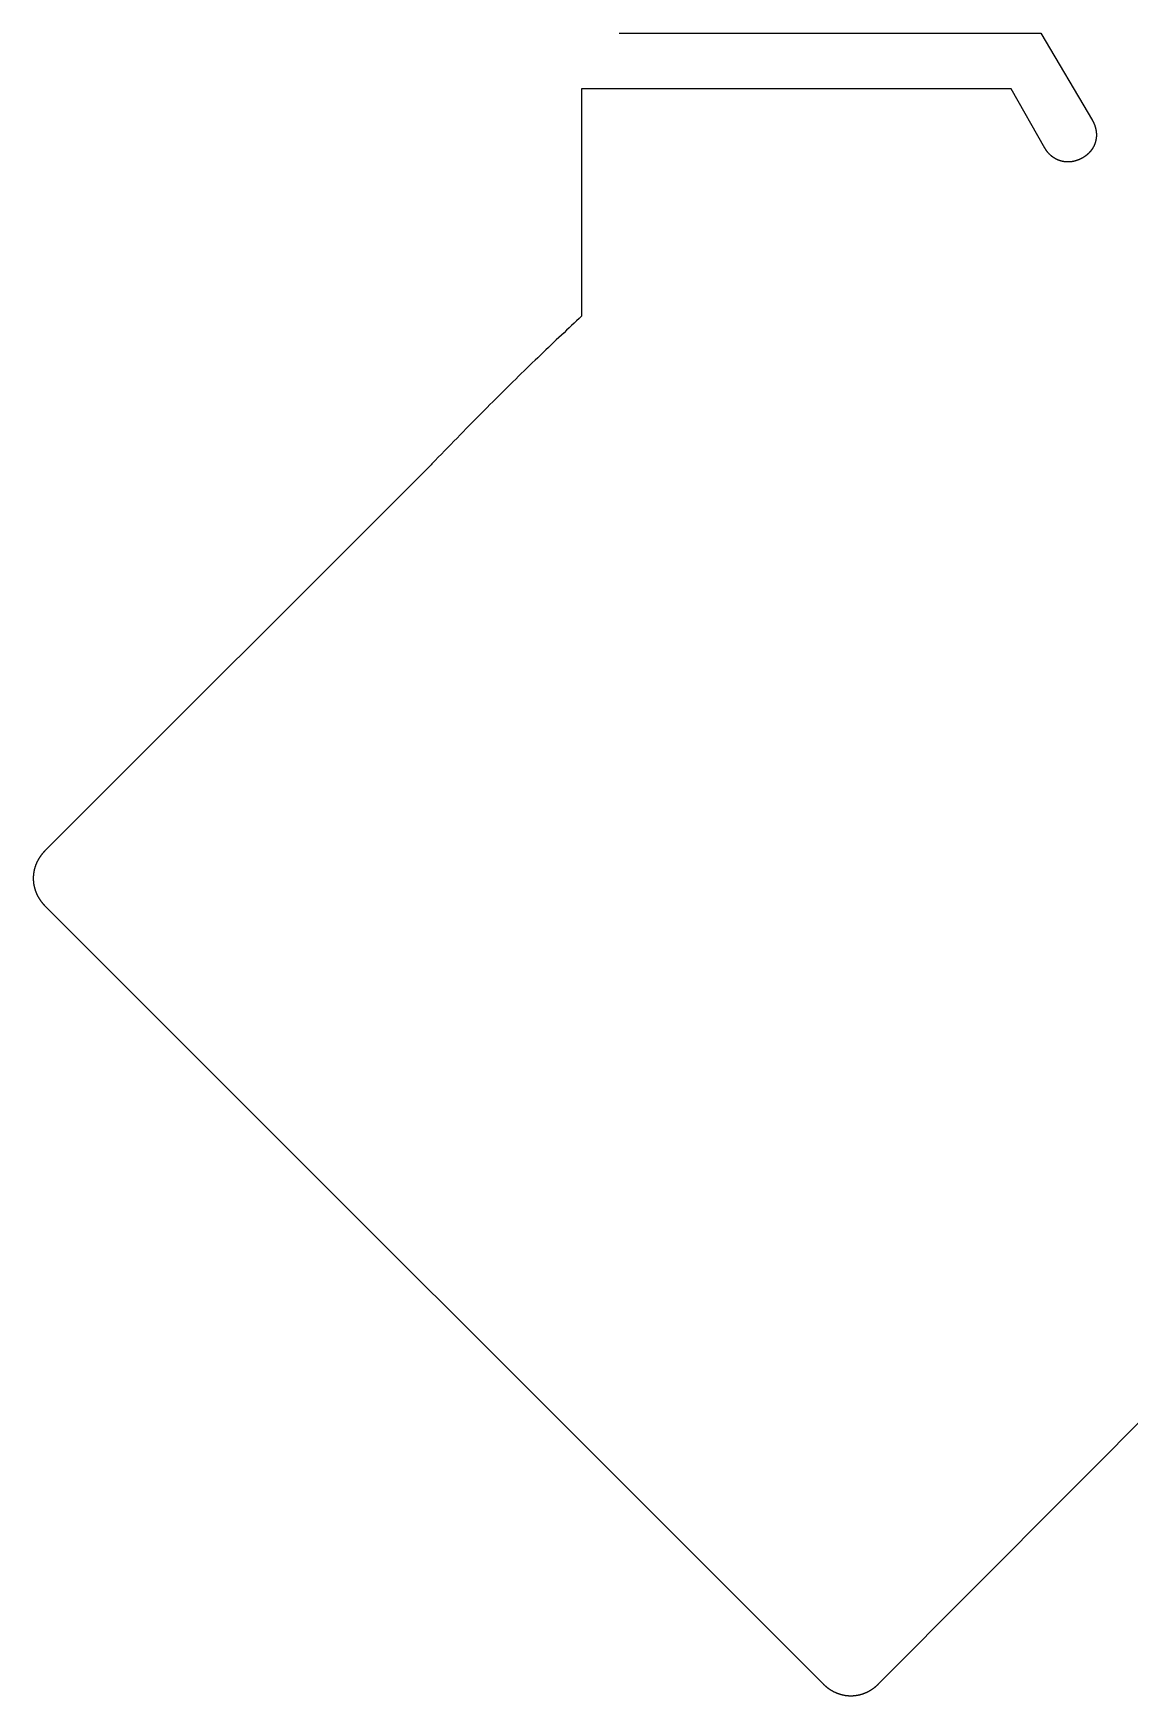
# Model space of a CAD drawing. Header units: millimetres. Extents: x 71 to 227, y -167 to -49.
# Drawn here: x 70.9 to 90.43, y -167.38 to -137.77 of the extents above; entities that cross this region are included whole.
import ezdxf

# ---------------------------------------------------------------- set-up
doc = ezdxf.new("R2010")
doc.units = ezdxf.units.MM
doc.layers.add('Edge.Cuts', color=254, linetype='CONTINUOUS', true_color=0xd0d2cd)

msp = doc.modelspace()

# ---------------------------------------------------------------- linework, layer by layer
at = {"layer": 'Edge.Cuts', "linetype": 'CONTINUOUS'}
for p, q in [((81.332393, -137.765537), (81.335706, -137.765545)), ((81.335706, -137.765545), (88.845809, -137.765545)), ((88.845809, -137.765545), (89.762535, -139.316927)), ((80.665792, -138.752788), (80.665792, -142.807538)), ((88.316928, -138.752788), (80.665792, -138.752788)), ((88.916326, -139.810549), (88.316928, -138.752788)), ((89.762535, -139.316927), (89.764247, -139.319943)), ((89.764247, -139.319943), (89.765938, -139.322962)), ((89.765938, -139.322962), (89.767608, -139.325985)), ((89.767608, -139.325985), (89.769257, -139.329012)), ((89.769257, -139.329012), (89.770885, -139.332042)), ((89.770885, -139.332042), (89.772493, -139.335076)), ((89.772493, -139.335076), (89.77408, -139.338114)), ((89.77408, -139.338114), (89.775646, -139.341154)), ((89.775646, -139.341154), (89.777192, -139.344198)), ((89.777192, -139.344198), (89.778716, -139.347245)), ((89.778716, -139.347245), (89.78022, -139.350296)), ((89.78022, -139.350296), (89.781703, -139.353349)), ((89.781703, -139.353349), (89.783166, -139.356406)), ((89.783166, -139.356406), (89.784607, -139.359465)), ((89.784607, -139.359465), (89.786028, -139.362528)), ((89.786028, -139.362528), (89.787428, -139.365593)), ((89.787428, -139.365593), (89.788808, -139.368661)), ((89.788808, -139.368661), (89.790167, -139.371731)), ((89.790167, -139.371731), (89.791505, -139.374804)), ((89.791505, -139.374804), (89.792822, -139.37788)), ((89.792822, -139.37788), (89.794119, -139.380958)), ((89.794119, -139.380958), (89.795394, -139.384038)), ((89.795394, -139.384038), (89.79665, -139.38712)), ((89.79665, -139.38712), (89.797884, -139.390205)), ((89.797884, -139.390205), (89.799098, -139.393292)), ((89.799098, -139.393292), (89.800291, -139.396381)), ((89.800291, -139.396381), (89.801464, -139.399471)), ((89.801464, -139.399471), (89.802616, -139.402564)), ((89.802616, -139.402564), (89.803747, -139.405658)), ((89.803747, -139.405658), (89.804857, -139.408754)), ((89.804857, -139.408754), (89.805947, -139.411852)), ((89.805947, -139.411852), (89.807016, -139.414951)), ((89.807016, -139.414951), (89.808065, -139.418052)), ((89.808065, -139.418052), (89.809093, -139.421154)), ((89.809093, -139.421154), (89.8101, -139.424258)), ((89.8101, -139.424258), (89.811087, -139.427362)), ((89.811087, -139.427362), (89.812053, -139.430468)), ((89.812053, -139.430468), (89.812999, -139.433575)), ((89.812999, -139.433575), (89.813924, -139.436683)), ((89.813924, -139.436683), (89.814829, -139.439792)), ((89.814829, -139.439792), (89.815712, -139.442902)), ((89.815712, -139.442902), (89.816576, -139.446012)), ((89.816576, -139.446012), (89.817419, -139.449123)), ((89.817419, -139.449123), (89.818241, -139.452235)), ((89.818241, -139.452235), (89.819043, -139.455348)), ((89.819043, -139.455348), (89.819824, -139.45846)), ((89.819824, -139.45846), (89.820585, -139.461573)), ((89.820585, -139.461573), (89.821325, -139.464687)), ((89.821325, -139.464687), (89.822044, -139.467801)), ((89.822044, -139.467801), (89.822744, -139.470914)), ((89.822744, -139.470914), (89.823422, -139.474028)), ((89.823422, -139.474028), (89.824081, -139.477142)), ((89.824081, -139.477142), (89.824719, -139.480256)), ((89.824719, -139.480256), (89.825336, -139.483369)), ((89.825336, -139.483369), (89.825933, -139.486483)), ((89.825933, -139.486483), (89.82651, -139.489596)), ((89.82651, -139.489596), (89.827066, -139.492708)), ((89.827066, -139.492708), (89.827601, -139.49582)), ((89.827601, -139.49582), (89.828117, -139.498932)), ((89.779643, -139.793475), (89.778195, -139.796123)), ((89.781072, -139.790819), (89.779643, -139.793475)), ((89.782484, -139.788155), (89.781072, -139.790819)), ((89.783877, -139.785483), (89.782484, -139.788155)), ((89.785252, -139.782802), (89.783877, -139.785483)), ((89.786609, -139.780113), (89.785252, -139.782802)), ((89.787947, -139.777417), (89.786609, -139.780113)), ((89.789266, -139.774713), (89.787947, -139.777417)), ((89.790568, -139.772), (89.789266, -139.774713)), ((89.79185, -139.76928), (89.790568, -139.772)), ((89.793115, -139.766552), (89.79185, -139.76928)), ((89.79436, -139.763818), (89.793115, -139.766552)), ((89.795587, -139.761075), (89.79436, -139.763818)), ((89.796796, -139.758325), (89.795587, -139.761075)), ((89.797986, -139.755567), (89.796796, -139.758325)), ((89.799157, -139.752802), (89.797986, -139.755567)), ((89.80031, -139.75003), (89.799157, -139.752802)), ((89.801444, -139.747251), (89.80031, -139.75003)), ((89.802559, -139.744464), (89.801444, -139.747251)), ((89.803656, -139.741671), (89.802559, -139.744464)), ((89.804734, -139.73887), (89.803656, -139.741671)), ((89.805792, -139.736063), (89.804734, -139.73887)), ((89.806833, -139.733248), (89.805792, -139.736063)), ((89.807854, -139.730428), (89.806833, -139.733248)), ((89.808857, -139.7276), (89.807854, -139.730428)), ((89.80984, -139.724766), (89.808857, -139.7276)), ((89.810805, -139.721925), (89.80984, -139.724766)), ((89.811751, -139.719078), (89.810805, -139.721925)), ((89.812678, -139.716224), (89.811751, -139.719078)), ((89.813585, -139.713365), (89.812678, -139.716224)), ((89.814474, -139.710498), (89.813585, -139.713365)), ((89.815344, -139.707626), (89.814474, -139.710498)), ((89.816195, -139.704747), (89.815344, -139.707626)), ((89.817026, -139.701863), (89.816195, -139.704747)), ((89.817839, -139.698973), (89.817026, -139.701863)), ((89.818632, -139.696077), (89.817839, -139.698973)), ((89.819407, -139.693174), (89.818632, -139.696077)), ((89.820162, -139.690267), (89.819407, -139.693174)), ((89.820898, -139.687353), (89.820162, -139.690267)), ((89.821614, -139.684435), (89.820898, -139.687353)), ((89.822312, -139.68151), (89.821614, -139.684435)), ((89.82299, -139.67858), (89.822312, -139.68151)), ((89.823649, -139.675645), (89.82299, -139.67858)), ((89.824288, -139.672705), (89.823649, -139.675645)), ((89.824908, -139.669759), (89.824288, -139.672705)), ((89.825509, -139.666808), (89.824908, -139.669759)), ((89.82609, -139.663852), (89.825509, -139.666808)), ((89.826652, -139.660892), (89.82609, -139.663852)), ((89.827195, -139.657926), (89.826652, -139.660892)), ((89.827718, -139.654955), (89.827195, -139.657926)), ((89.828221, -139.65198), (89.827718, -139.654955)), ((89.828117, -139.498932), (89.828612, -139.502042)), ((89.828705, -139.649), (89.828221, -139.65198)), ((89.828612, -139.502042), (89.829087, -139.505152)), ((89.82917, -139.646016), (89.828705, -139.649)), ((89.829087, -139.505152), (89.829541, -139.508261)), ((89.829615, -139.643027), (89.82917, -139.646016)), ((89.829541, -139.508261), (89.829975, -139.51137)), ((89.83004, -139.640033), (89.829615, -139.643027)), ((89.829975, -139.51137), (89.830389, -139.514477)), ((89.830446, -139.637036), (89.83004, -139.640033)), ((89.830389, -139.514477), (89.830782, -139.517583)), ((89.830832, -139.634034), (89.830446, -139.637036)), ((89.830782, -139.517583), (89.831155, -139.520688)), ((89.831199, -139.631028), (89.830832, -139.634034)), ((89.831155, -139.520688), (89.831508, -139.523792)), ((89.831546, -139.628017), (89.831199, -139.631028)), ((89.831508, -139.523792), (89.83184, -139.526895)), ((89.831873, -139.625003), (89.831546, -139.628017)), ((89.83184, -139.526895), (89.832153, -139.529996)), ((89.832181, -139.621985), (89.831873, -139.625003)), ((89.832153, -139.529996), (89.832445, -139.533096)), ((89.832468, -139.618963), (89.832181, -139.621985)), ((89.832445, -139.533096), (89.832716, -139.536194)), ((89.832737, -139.615937), (89.832468, -139.618963)), ((89.832716, -139.536194), (89.832968, -139.53929)), ((89.832985, -139.612908), (89.832737, -139.615937)), ((89.832968, -139.53929), (89.833199, -139.542385)), ((89.833213, -139.609874), (89.832985, -139.612908)), ((89.833199, -139.542385), (89.833411, -139.545478)), ((89.833422, -139.606838), (89.833213, -139.609874)), ((89.833411, -139.545478), (89.833602, -139.548569)), ((89.833611, -139.603797), (89.833422, -139.606838)), ((89.833602, -139.548569), (89.833773, -139.551658)), ((89.83378, -139.600754), (89.833611, -139.603797)), ((89.833773, -139.551658), (89.833923, -139.554745)), ((89.833929, -139.597707), (89.83378, -139.600754)), ((89.833923, -139.554745), (89.834054, -139.55783)), ((89.834059, -139.594656), (89.833929, -139.597707)), ((89.834054, -139.55783), (89.834165, -139.560913)), ((89.834168, -139.591603), (89.834059, -139.594656)), ((89.834165, -139.560913), (89.834255, -139.563994)), ((89.834258, -139.588547), (89.834168, -139.591603)), ((89.834255, -139.563994), (89.834325, -139.567072)), ((89.834327, -139.585487), (89.834258, -139.588547)), ((89.834325, -139.567072), (89.834376, -139.570148)), ((89.834377, -139.582425), (89.834327, -139.585487)), ((89.834376, -139.570148), (89.834406, -139.573221)), ((89.834407, -139.579359), (89.834377, -139.582425)), ((89.834406, -139.573221), (89.834416, -139.576292)), ((89.834416, -139.576292), (89.834407, -139.579359)), ((88.917297, -139.812242), (88.916326, -139.810549)), ((88.918998, -139.815175), (88.917297, -139.812242)), ((88.920712, -139.818092), (88.918998, -139.815175)), ((88.92244, -139.820992), (88.920712, -139.818092)), ((88.924182, -139.823876), (88.92244, -139.820992)), ((88.925936, -139.826743), (88.924182, -139.823876)), ((88.927704, -139.829594), (88.925936, -139.826743)), ((88.929486, -139.832428), (88.927704, -139.829594)), ((88.93128, -139.835246), (88.929486, -139.832428)), ((88.933088, -139.838047), (88.93128, -139.835246)), ((88.934909, -139.840831), (88.933088, -139.838047)), ((88.936743, -139.843599), (88.934909, -139.840831)), ((88.938589, -139.846351), (88.936743, -139.843599)), ((88.940449, -139.849085), (88.938589, -139.846351)), ((88.942321, -139.851803), (88.940449, -139.849085)), ((88.944207, -139.854505), (88.942321, -139.851803)), ((88.946105, -139.857189), (88.944207, -139.854505)), ((88.948016, -139.859858), (88.946105, -139.857189)), ((88.949939, -139.862509), (88.948016, -139.859858)), ((88.951875, -139.865143), (88.949939, -139.862509)), ((88.953823, -139.867761), (88.951875, -139.865143)), ((88.955784, -139.870362), (88.953823, -139.867761)), ((88.957757, -139.872946), (88.955784, -139.870362)), ((88.959743, -139.875514), (88.957757, -139.872946)), ((88.96174, -139.878065), (88.959743, -139.875514)), ((88.96375, -139.880599), (88.96174, -139.878065)), ((88.965772, -139.883115), (88.96375, -139.880599)), ((88.967807, -139.885616), (88.965772, -139.883115)), ((88.969853, -139.888099), (88.967807, -139.885616)), ((88.971911, -139.890565), (88.969853, -139.888099)), ((88.973981, -139.893014), (88.971911, -139.890565)), ((88.976063, -139.895447), (88.973981, -139.893014)), ((88.978157, -139.897862), (88.976063, -139.895447)), ((88.980263, -139.900261), (88.978157, -139.897862)), ((88.98238, -139.902642), (88.980263, -139.900261)), ((88.984508, -139.905007), (88.98238, -139.902642)), ((88.986649, -139.907354), (88.984508, -139.905007)), ((88.988801, -139.909684), (88.986649, -139.907354)), ((88.990964, -139.911997), (88.988801, -139.909684)), ((88.993138, -139.914294), (88.990964, -139.911997)), ((88.995324, -139.916572), (88.993138, -139.914294)), ((88.997521, -139.918834), (88.995324, -139.916572)), ((88.99973, -139.921079), (88.997521, -139.918834)), ((89.001949, -139.923307), (88.99973, -139.921079)), ((89.00418, -139.925517), (89.001949, -139.923307)), ((89.006421, -139.92771), (89.00418, -139.925517)), ((89.008674, -139.929885), (89.006421, -139.92771)), ((89.010937, -139.932044), (89.008674, -139.929885)), ((89.013211, -139.934185), (89.010937, -139.932044)), ((89.015497, -139.936309), (89.013211, -139.934185)), ((89.017792, -139.938415), (89.015497, -139.936309)), ((89.020099, -139.940505), (89.017792, -139.938415)), ((89.022416, -139.942576), (89.020099, -139.940505)), ((89.024743, -139.944631), (89.022416, -139.942576)), ((89.027081, -139.946667), (89.024743, -139.944631)), ((89.02943, -139.948687), (89.027081, -139.946667)), ((89.031788, -139.950689), (89.02943, -139.948687)), ((89.034157, -139.952673), (89.031788, -139.950689)), ((89.036536, -139.95464), (89.034157, -139.952673)), ((89.038926, -139.95659), (89.036536, -139.95464)), ((89.041325, -139.958521), (89.038926, -139.95659)), ((89.043735, -139.960436), (89.041325, -139.958521)), ((89.046154, -139.962332), (89.043735, -139.960436)), ((89.048583, -139.964211), (89.046154, -139.962332)), ((89.051022, -139.966072), (89.048583, -139.964211)), ((89.053472, -139.967916), (89.051022, -139.966072)), ((89.05593, -139.969742), (89.053472, -139.967916)), ((89.058399, -139.97155), (89.05593, -139.969742)), ((89.060876, -139.97334), (89.058399, -139.97155)), ((89.063364, -139.975113), (89.060876, -139.97334)), ((89.065861, -139.976868), (89.063364, -139.975113)), ((89.068367, -139.978605), (89.065861, -139.976868)), ((89.070883, -139.980324), (89.068367, -139.978605)), ((89.073408, -139.982025), (89.070883, -139.980324)), ((89.075942, -139.983708), (89.073408, -139.982025)), ((89.078485, -139.985373), (89.075942, -139.983708)), ((89.081037, -139.987021), (89.078485, -139.985373)), ((89.083599, -139.98865), (89.081037, -139.987021)), ((89.086169, -139.990261), (89.083599, -139.98865)), ((89.088748, -139.991855), (89.086169, -139.990261)), ((89.091336, -139.99343), (89.088748, -139.991855)), ((89.093933, -139.994987), (89.091336, -139.99343)), ((89.096538, -139.996526), (89.093933, -139.994987)), ((89.099153, -139.998047), (89.096538, -139.996526)), ((89.101775, -139.99955), (89.099153, -139.998047)), ((89.104406, -140.001034), (89.101775, -139.99955)), ((89.107046, -140.002501), (89.104406, -140.001034)), ((89.109694, -140.003949), (89.107046, -140.002501)), ((89.11235, -140.005378), (89.109694, -140.003949)), ((89.115014, -140.00679), (89.11235, -140.005378)), ((89.117687, -140.008183), (89.115014, -140.00679)), ((89.120367, -140.009558), (89.117687, -140.008183)), ((89.123056, -140.010914), (89.120367, -140.009558)), ((89.125753, -140.012253), (89.123056, -140.010914)), ((89.128457, -140.013572), (89.125753, -140.012253)), ((89.131169, -140.014874), (89.128457, -140.013572)), ((89.133889, -140.016156), (89.131169, -140.014874)), ((89.136617, -140.01742), (89.133889, -140.016156)), ((89.139352, -140.018666), (89.136617, -140.01742)), ((89.142095, -140.019893), (89.139352, -140.018666)), ((89.144845, -140.021102), (89.142095, -140.019893)), ((89.147603, -140.022292), (89.144845, -140.021102)), ((89.150367, -140.023463), (89.147603, -140.022292)), ((89.15314, -140.024616), (89.150367, -140.023463)), ((89.155919, -140.02575), (89.15314, -140.024616)), ((89.158706, -140.026865), (89.155919, -140.02575)), ((89.161499, -140.027962), (89.158706, -140.026865)), ((89.164299, -140.02904), (89.161499, -140.027962)), ((89.167107, -140.030098), (89.164299, -140.02904)), ((89.169921, -140.031139), (89.167107, -140.030098)), ((89.172742, -140.03216), (89.169921, -140.031139)), ((89.17557, -140.033163), (89.172742, -140.03216)), ((89.178404, -140.034146), (89.17557, -140.033163)), ((89.181245, -140.035111), (89.178404, -140.034146)), ((89.184092, -140.036057), (89.181245, -140.035111)), ((89.186945, -140.036984), (89.184092, -140.036057)), ((89.189805, -140.037891), (89.186945, -140.036984)), ((89.192671, -140.03878), (89.189805, -140.037891)), ((89.195543, -140.03965), (89.192671, -140.03878)), ((89.198422, -140.040501), (89.195543, -140.03965)), ((89.201306, -140.041332), (89.198422, -140.040501)), ((89.204197, -140.042145), (89.201306, -140.041332)), ((89.207093, -140.042938), (89.204197, -140.042145)), ((89.209995, -140.043713), (89.207093, -140.042938)), ((89.212903, -140.044468), (89.209995, -140.043713)), ((89.215816, -140.045204), (89.212903, -140.044468)), ((89.218735, -140.04592), (89.215816, -140.045204)), ((89.22166, -140.046618), (89.218735, -140.04592)), ((89.224589, -140.047296), (89.22166, -140.046618)), ((89.227525, -140.047955), (89.224589, -140.047296)), ((89.230465, -140.048594), (89.227525, -140.047955)), ((89.233411, -140.049214), (89.230465, -140.048594)), ((89.236362, -140.049815), (89.233411, -140.049214)), ((89.239318, -140.050396), (89.236362, -140.049815)), ((89.242278, -140.050958), (89.239318, -140.050396)), ((89.245244, -140.051501), (89.242278, -140.050958)), ((89.248214, -140.052024), (89.245244, -140.051501)), ((89.25119, -140.052527), (89.248214, -140.052024)), ((89.254169, -140.053011), (89.25119, -140.052527)), ((89.257154, -140.053476), (89.254169, -140.053011)), ((89.260143, -140.053921), (89.257154, -140.053476)), ((89.263136, -140.054346), (89.260143, -140.053921)), ((89.266134, -140.054752), (89.263136, -140.054346)), ((89.269136, -140.055138), (89.266134, -140.054752)), ((89.272142, -140.055505), (89.269136, -140.055138)), ((89.275152, -140.055852), (89.272142, -140.055505)), ((89.278167, -140.056179), (89.275152, -140.055852)), ((89.281185, -140.056487), (89.278167, -140.056179)), ((89.284207, -140.056774), (89.281185, -140.056487)), ((89.287233, -140.057043), (89.284207, -140.056774)), ((89.290262, -140.057291), (89.287233, -140.057043)), ((89.293296, -140.057519), (89.290262, -140.057291)), ((89.296332, -140.057728), (89.293296, -140.057519)), ((89.299373, -140.057917), (89.296332, -140.057728)), ((89.302416, -140.058086), (89.299373, -140.057917)), ((89.305463, -140.058235), (89.302416, -140.058086)), ((89.308514, -140.058365), (89.305463, -140.058235)), ((89.311567, -140.058474), (89.308514, -140.058365)), ((89.314623, -140.058564), (89.311567, -140.058474)), ((89.317683, -140.058633), (89.314623, -140.058564)), ((89.320745, -140.058683), (89.317683, -140.058633)), ((89.32381, -140.058713), (89.320745, -140.058683)), ((89.326878, -140.058722), (89.32381, -140.058713)), ((89.329949, -140.058712), (89.326878, -140.058722)), ((89.333022, -140.058682), (89.329949, -140.058712)), ((89.336098, -140.058631), (89.333022, -140.058682)), ((89.339176, -140.058561), (89.336098, -140.058631)), ((89.342257, -140.058471), (89.339176, -140.058561)), ((89.34534, -140.05836), (89.342257, -140.058471)), ((89.348425, -140.058229), (89.34534, -140.05836)), ((89.351512, -140.058079), (89.348425, -140.058229)), ((89.354601, -140.057908), (89.351512, -140.058079)), ((89.357692, -140.057717), (89.354601, -140.057908)), ((89.360785, -140.057505), (89.357692, -140.057717)), ((89.36388, -140.057274), (89.360785, -140.057505)), ((89.366976, -140.057022), (89.36388, -140.057274)), ((89.370074, -140.056751), (89.366976, -140.057022)), ((89.373174, -140.056459), (89.370074, -140.056751)), ((89.376275, -140.056146), (89.373174, -140.056459)), ((89.379378, -140.055814), (89.376275, -140.056146)), ((89.382482, -140.055461), (89.379378, -140.055814)), ((89.385587, -140.055088), (89.382482, -140.055461)), ((89.388693, -140.054695), (89.385587, -140.055088)), ((89.3918, -140.054281), (89.388693, -140.054695)), ((89.394909, -140.053847), (89.3918, -140.054281)), ((89.398018, -140.053393), (89.394909, -140.053847)), ((89.401128, -140.052918), (89.398018, -140.053393)), ((89.404238, -140.052423), (89.401128, -140.052918)), ((89.40735, -140.051907), (89.404238, -140.052423)), ((89.410462, -140.051372), (89.40735, -140.051907)), ((89.413574, -140.050816), (89.410462, -140.051372)), ((89.416687, -140.050239), (89.413574, -140.050816)), ((89.419801, -140.049642), (89.416687, -140.050239)), ((89.422914, -140.049025), (89.419801, -140.049642)), ((89.426028, -140.048387), (89.422914, -140.049025)), ((89.429142, -140.047728), (89.426028, -140.048387)), ((89.432256, -140.04705), (89.429142, -140.047728)), ((89.435369, -140.04635), (89.432256, -140.04705)), ((89.438483, -140.045631), (89.435369, -140.04635)), ((89.441597, -140.044891), (89.438483, -140.045631)), ((89.44471, -140.04413), (89.441597, -140.044891)), ((89.447823, -140.043349), (89.44471, -140.04413)), ((89.450935, -140.042547), (89.447823, -140.043349)), ((89.454047, -140.041725), (89.450935, -140.042547)), ((89.457158, -140.040882), (89.454047, -140.041725)), ((89.460268, -140.040018), (89.457158, -140.040882)), ((89.463378, -140.039135), (89.460268, -140.040018)), ((89.466487, -140.03823), (89.463378, -140.039135)), ((89.469595, -140.037305), (89.466487, -140.03823)), ((89.472702, -140.036359), (89.469595, -140.037305)), ((89.475808, -140.035393), (89.472702, -140.036359)), ((89.478912, -140.034406), (89.475808, -140.035393)), ((89.482016, -140.033399), (89.478912, -140.034406)), ((89.485118, -140.032371), (89.482016, -140.033399)), ((89.488219, -140.031322), (89.485118, -140.032371)), ((89.491318, -140.030253), (89.488219, -140.031322)), ((89.494416, -140.029163), (89.491318, -140.030253)), ((89.497512, -140.028053), (89.494416, -140.029163)), ((89.500606, -140.026922), (89.497512, -140.028053)), ((89.503699, -140.02577), (89.500606, -140.026922)), ((89.50679, -140.024597), (89.503699, -140.02577)), ((89.509878, -140.023404), (89.50679, -140.024597)), ((89.512965, -140.02219), (89.509878, -140.023404)), ((89.51605, -140.020956), (89.512965, -140.02219)), ((89.519132, -140.0197), (89.51605, -140.020956)), ((89.522212, -140.018425), (89.519132, -140.0197)), ((89.52529, -140.017128), (89.522212, -140.018425)), ((89.528366, -140.015811), (89.52529, -140.017128)), ((89.531439, -140.014473), (89.528366, -140.015811)), ((89.534509, -140.013114), (89.531439, -140.014473)), ((89.537577, -140.011734), (89.534509, -140.013114)), ((89.540642, -140.010334), (89.537577, -140.011734)), ((89.543705, -140.008913), (89.540642, -140.010334)), ((89.546764, -140.007472), (89.543705, -140.008913)), ((89.549821, -140.006009), (89.546764, -140.007472)), ((89.552874, -140.004526), (89.549821, -140.006009)), ((89.555925, -140.003022), (89.552874, -140.004526)), ((89.558972, -140.001498), (89.555925, -140.003022)), ((89.562016, -139.999952), (89.558972, -140.001498)), ((89.565056, -139.998386), (89.562016, -139.999952)), ((89.568094, -139.996799), (89.565056, -139.998386)), ((89.571128, -139.995191), (89.568094, -139.996799)), ((89.574158, -139.993563), (89.571128, -139.995191)), ((89.577185, -139.991914), (89.574158, -139.993563)), ((89.580208, -139.990244), (89.577185, -139.991914)), ((89.583227, -139.988553), (89.580208, -139.990244)), ((89.586243, -139.986841), (89.583227, -139.988553)), ((89.587937, -139.985869), (89.586243, -139.986841)), ((89.59087, -139.984169), (89.587937, -139.985869)), ((89.593786, -139.982454), (89.59087, -139.984169)), ((89.596687, -139.980726), (89.593786, -139.982454)), ((89.599571, -139.978985), (89.596687, -139.980726)), ((89.602438, -139.97723), (89.599571, -139.978985)), ((89.605289, -139.975462), (89.602438, -139.97723)), ((89.608123, -139.973681), (89.605289, -139.975462)), ((89.61094, -139.971886), (89.608123, -139.973681)), ((89.613742, -139.970079), (89.61094, -139.971886)), ((89.616526, -139.968258), (89.613742, -139.970079)), ((89.619294, -139.966424), (89.616526, -139.968258)), ((89.622045, -139.964578), (89.619294, -139.966424)), ((89.62478, -139.962718), (89.622045, -139.964578)), ((89.627498, -139.960846), (89.62478, -139.962718)), ((89.6302, -139.95896), (89.627498, -139.960846)), ((89.632884, -139.957062), (89.6302, -139.95896)), ((89.635552, -139.955151), (89.632884, -139.957062)), ((89.638203, -139.953228), (89.635552, -139.955151)), ((89.640838, -139.951292), (89.638203, -139.953228)), ((89.643456, -139.949344), (89.640838, -139.951292)), ((89.646057, -139.947383), (89.643456, -139.949344)), ((89.648641, -139.94541), (89.646057, -139.947383)), ((89.651209, -139.943425), (89.648641, -139.94541)), ((89.653759, -139.941427), (89.651209, -139.943425)), ((89.656293, -139.939417), (89.653759, -139.941427)), ((89.65881, -139.937395), (89.656293, -139.939417)), ((89.66131, -139.935361), (89.65881, -139.937395)), ((89.663793, -139.933315), (89.66131, -139.935361)), ((89.66626, -139.931256), (89.663793, -139.933315)), ((89.668709, -139.929186), (89.66626, -139.931256)), ((89.671142, -139.927104), (89.668709, -139.929186)), ((89.673557, -139.925011), (89.671142, -139.927104)), ((89.675955, -139.922905), (89.673557, -139.925011)), ((89.678337, -139.920788), (89.675955, -139.922905)), ((89.680701, -139.918659), (89.678337, -139.920788)), ((89.683048, -139.916519), (89.680701, -139.918659)), ((89.685379, -139.914367), (89.683048, -139.916519)), ((89.687692, -139.912204), (89.685379, -139.914367)), ((89.689988, -139.910029), (89.687692, -139.912204)), ((89.692267, -139.907844), (89.689988, -139.910029)), ((89.694529, -139.905646), (89.692267, -139.907844)), ((89.696773, -139.903438), (89.694529, -139.905646)), ((89.699001, -139.901219), (89.696773, -139.903438)), ((89.701211, -139.898988), (89.699001, -139.901219)), ((89.703404, -139.896747), (89.701211, -139.898988)), ((89.70558, -139.894494), (89.703404, -139.896747)), ((89.707738, -139.892231), (89.70558, -139.894494)), ((89.709879, -139.889957), (89.707738, -139.892231)), ((89.712003, -139.887671), (89.709879, -139.889957)), ((89.71411, -139.885376), (89.712003, -139.887671)), ((89.716199, -139.883069), (89.71411, -139.885376)), ((89.718271, -139.880753), (89.716199, -139.883069)), ((89.720325, -139.878425), (89.718271, -139.880753)), ((89.722362, -139.876087), (89.720325, -139.878425)), ((89.724381, -139.873739), (89.722362, -139.876087)), ((89.726383, -139.87138), (89.724381, -139.873739)), ((89.728368, -139.869011), (89.726383, -139.87138)), ((89.730334, -139.866632), (89.728368, -139.869011)), ((89.732284, -139.864243), (89.730334, -139.866632)), ((89.734216, -139.861843), (89.732284, -139.864243)), ((89.73613, -139.859434), (89.734216, -139.861843)), ((89.738026, -139.857015), (89.73613, -139.859434)), ((89.739905, -139.854585), (89.738026, -139.857015)), ((89.741767, -139.852146), (89.739905, -139.854585)), ((89.74361, -139.849697), (89.741767, -139.852146)), ((89.745436, -139.847239), (89.74361, -139.849697)), ((89.747244, -139.84477), (89.745436, -139.847239)), ((89.749034, -139.842292), (89.747244, -139.84477)), ((89.750807, -139.839805), (89.749034, -139.842292)), ((89.752562, -139.837308), (89.750807, -139.839805)), ((89.754299, -139.834801), (89.752562, -139.837308)), ((89.756018, -139.832286), (89.754299, -139.834801)), ((89.757719, -139.829761), (89.756018, -139.832286)), ((89.759402, -139.827227), (89.757719, -139.829761)), ((89.761068, -139.824684), (89.759402, -139.827227)), ((89.762715, -139.822131), (89.761068, -139.824684)), ((89.764344, -139.81957), (89.762715, -139.822131)), ((89.765955, -139.817), (89.764344, -139.81957)), ((89.767549, -139.81442), (89.765955, -139.817)), ((89.769124, -139.811833), (89.767549, -139.81442)), ((89.770681, -139.809236), (89.769124, -139.811833)), ((89.77222, -139.806631), (89.770681, -139.809236)), ((89.773741, -139.804016), (89.77222, -139.806631)), ((89.775244, -139.801394), (89.773741, -139.804016)), ((89.776728, -139.798763), (89.775244, -139.801394)), ((89.778195, -139.796123), (89.776728, -139.798763)), ((80.442902, -143.014651), (80.39763, -143.057047)), ((80.487943, -142.972581), (80.442902, -143.014651)), ((80.532751, -142.930836), (80.487943, -142.972581)), ((80.577328, -142.889414), (80.532751, -142.930836)), ((80.621675, -142.848315), (80.577328, -142.889414)), ((80.665792, -142.807538), (80.621675, -142.848315)), ((80.121093, -143.318335), (80.074182, -143.363045)), ((80.167769, -143.273958), (80.121093, -143.318335)), ((80.214209, -143.229915), (80.167769, -143.273958)), ((80.260415, -143.186203), (80.214209, -143.229915)), ((80.306387, -143.142822), (80.260415, -143.186203)), ((80.352125, -143.09977), (80.306387, -143.142822)), ((80.39763, -143.057047), (80.352125, -143.09977)), ((79.787747, -143.638384), (79.739176, -143.685463)), ((79.83608, -143.591647), (79.787747, -143.638384)), ((79.884175, -143.54525), (79.83608, -143.591647)), ((79.932032, -143.499192), (79.884175, -143.54525)), ((79.979652, -143.453473), (79.932032, -143.499192)), ((80.027036, -143.408091), (79.979652, -143.453473)), ((80.074182, -143.363045), (80.027036, -143.408091)), ((79.492731, -143.926014), (79.442723, -143.975163)), ((79.5425, -143.877213), (79.492731, -143.926014)), ((79.592028, -143.828758), (79.5425, -143.877213)), ((79.641317, -143.780649), (79.592028, -143.828758)), ((79.690366, -143.732884), (79.641317, -143.780649)), ((79.739176, -143.685463), (79.690366, -143.732884)), ((79.189062, -144.226151), (79.137605, -144.277404)), ((79.240278, -144.175251), (79.189062, -144.226151)), ((79.291251, -144.124703), (79.240278, -144.175251)), ((79.341983, -144.074507), (79.291251, -144.124703)), ((79.392473, -144.02466), (79.341983, -144.074507)), ((79.442723, -143.975163), (79.392473, -144.02466)), ((78.929353, -144.485961), (78.876682, -144.538991)), ((78.98178, -144.433288), (78.929353, -144.485961)), ((79.033964, -144.380971), (78.98178, -144.433288)), ((79.085906, -144.32901), (79.033964, -144.380971)), ((79.137605, -144.277404), (79.085906, -144.32901)), ((78.609679, -144.809527), (78.555548, -144.864717)), ((78.663567, -144.754699), (78.609679, -144.809527)), ((78.717211, -144.700233), (78.663567, -144.754699)), ((78.770612, -144.646126), (78.717211, -144.700233)), ((78.823769, -144.592379), (78.770612, -144.646126)), ((78.876682, -144.538991), (78.823769, -144.592379)), ((78.33658, -145.089107), (78.281227, -145.146116)), ((78.391688, -145.032463), (78.33658, -145.089107)), ((78.446552, -144.976184), (78.391688, -145.032463)), ((78.501172, -144.920269), (78.446552, -144.976184)), ((78.555548, -144.864717), (78.501172, -144.920269)), ((78.057372, -145.37782), (78.000796, -145.436667)), ((78.113703, -145.319343), (78.057372, -145.37782)), ((78.169789, -145.261233), (78.113703, -145.319343)), ((78.22563, -145.203491), (78.169789, -145.261233)), ((78.281227, -145.146116), (78.22563, -145.203491)), ((77.98613, -145.45194), (71.110685, -152.327386)), ((78.000796, -145.436667), (77.98613, -145.45194)), ((70.967623, -152.526574), (70.96439, -152.533307)), ((70.970933, -152.519866), (70.967623, -152.526574)), ((70.974318, -152.513184), (70.970933, -152.519866)), ((70.97778, -152.506529), (70.974318, -152.513184)), ((70.981318, -152.499901), (70.97778, -152.506529)), ((70.984931, -152.493301), (70.981318, -152.499901)), ((70.986766, -152.490012), (70.984931, -152.493301)), ((70.988621, -152.486729), (70.986766, -152.490012)), ((70.990494, -152.483455), (70.988621, -152.486729)), ((70.992386, -152.480186), (70.990494, -152.483455)), ((70.994297, -152.476926), (70.992386, -152.480186)), ((70.996226, -152.473673), (70.994297, -152.476926)), ((70.998175, -152.470427), (70.996226, -152.473673)), ((71.000142, -152.467189), (70.998175, -152.470427)), ((71.002128, -152.463958), (71.000142, -152.467189)), ((71.004133, -152.460735), (71.002128, -152.463958)), ((71.006157, -152.45752), (71.004133, -152.460735)), ((71.0082, -152.454312), (71.006157, -152.45752)), ((71.01026, -152.451113), (71.0082, -152.454312)), ((71.012341, -152.447921), (71.01026, -152.451113)), ((71.014439, -152.444737), (71.012341, -152.447921)), ((71.016556, -152.441561), (71.014439, -152.444737)), ((71.018692, -152.438393), (71.016556, -152.441561)), ((71.020847, -152.435233), (71.018692, -152.438393)), ((71.02302, -152.432082), (71.020847, -152.435233)), ((71.025212, -152.428938), (71.02302, -152.432082)), ((71.027422, -152.425804), (71.025212, -152.428938)), ((71.029651, -152.422677), (71.027422, -152.425804)), ((71.031898, -152.419559), (71.029651, -152.422677)), ((71.034165, -152.416449), (71.031898, -152.419559)), ((71.036449, -152.413348), (71.034165, -152.416449)), ((71.038752, -152.410255), (71.036449, -152.413348)), ((71.041073, -152.407172), (71.038752, -152.410255)), ((71.043414, -152.404096), (71.041073, -152.407172)), ((71.045772, -152.40103), (71.043414, -152.404096)), ((71.048149, -152.397972), (71.045772, -152.40103)), ((71.050544, -152.394924), (71.048149, -152.397972)), ((71.052958, -152.391884), (71.050544, -152.394924)), ((71.05539, -152.388853), (71.052958, -152.391884)), ((71.057841, -152.385831), (71.05539, -152.388853)), ((71.060309, -152.382819), (71.057841, -152.385831)), ((71.062797, -152.379815), (71.060309, -152.382819)), ((71.065302, -152.376822), (71.062797, -152.379815)), ((71.067826, -152.373836), (71.065302, -152.376822)), ((71.070368, -152.370861), (71.067826, -152.373836)), ((71.072929, -152.367895), (71.070368, -152.370861)), ((71.075507, -152.364938), (71.072929, -152.367895)), ((71.078104, -152.361991), (71.075507, -152.364938)), ((71.080719, -152.359054), (71.078104, -152.361991)), ((71.083353, -152.356125), (71.080719, -152.359054)), ((71.086004, -152.353207), (71.083353, -152.356125)), ((71.088674, -152.350298), (71.086004, -152.353207)), ((71.091361, -152.3474), (71.088674, -152.350298)), ((71.094068, -152.34451), (71.091361, -152.3474)), ((71.096792, -152.341632), (71.094068, -152.34451)), ((71.099535, -152.338762), (71.096792, -152.341632)), ((71.102295, -152.335903), (71.099535, -152.338762)), ((71.105074, -152.333054), (71.102295, -152.335903)), ((71.10787, -152.330215), (71.105074, -152.333054)), ((71.110685, -152.327386), (71.10787, -152.330215)), ((70.899145, -152.816978), (70.89914, -152.824251)), ((70.89914, -152.824251), (70.899168, -152.827887)), ((70.899229, -152.809706), (70.899145, -152.816978)), ((70.899393, -152.802435), (70.899229, -152.809706)), ((70.899638, -152.795166), (70.899393, -152.802435)), ((70.899962, -152.7879), (70.899638, -152.795166)), ((70.900366, -152.780636), (70.899962, -152.7879)), ((70.90085, -152.773376), (70.900366, -152.780636)), ((70.901414, -152.76612), (70.90085, -152.773376)), ((70.902058, -152.75887), (70.901414, -152.76612)), ((70.902782, -152.751625), (70.902058, -152.75887)), ((70.903585, -152.744386), (70.902782, -152.751625)), ((70.904468, -152.737155), (70.903585, -152.744386)), ((70.905431, -152.729931), (70.904468, -152.737155)), ((70.906473, -152.722715), (70.905431, -152.729931)), ((70.907595, -152.715509), (70.906473, -152.722715)), ((70.908797, -152.708311), (70.907595, -152.715509)), ((70.910078, -152.701124), (70.908797, -152.708311)), ((70.911438, -152.693948), (70.910078, -152.701124)), ((70.912877, -152.686784), (70.911438, -152.693948)), ((70.914396, -152.679631), (70.912877, -152.686784)), ((70.915993, -152.672491), (70.914396, -152.679631)), ((70.91767, -152.665365), (70.915993, -152.672491)), ((70.919425, -152.658252), (70.91767, -152.665365)), ((70.92126, -152.651155), (70.919425, -152.658252)), ((70.923173, -152.644072), (70.92126, -152.651155)), ((70.925164, -152.637005), (70.923173, -152.644072)), ((70.927234, -152.629955), (70.925164, -152.637005)), ((70.929383, -152.622921), (70.927234, -152.629955)), ((70.93161, -152.615906), (70.929383, -152.622921)), ((70.933915, -152.608908), (70.93161, -152.615906)), ((70.936297, -152.60193), (70.933915, -152.608908)), ((70.938758, -152.594971), (70.936297, -152.60193)), ((70.941297, -152.588031), (70.938758, -152.594971)), ((70.943913, -152.581113), (70.941297, -152.588031)), ((70.946607, -152.574215), (70.943913, -152.581113)), ((70.949378, -152.56734), (70.946607, -152.574215)), ((70.952227, -152.560486), (70.949378, -152.56734)), ((70.955152, -152.553656), (70.952227, -152.560486)), ((70.958155, -152.546849), (70.955152, -152.553656)), ((70.961234, -152.540066), (70.958155, -152.546849)), ((70.96439, -152.533307), (70.961234, -152.540066)), ((70.899168, -152.827887), (70.899216, -152.831523)), ((70.899216, -152.831523), (70.899284, -152.835158)), ((70.899284, -152.835158), (70.899372, -152.838794)), ((70.899372, -152.838794), (70.89948, -152.842429)), ((70.89948, -152.842429), (70.899607, -152.846064)), ((70.899607, -152.846064), (70.899755, -152.849698)), ((70.899755, -152.849698), (70.899923, -152.853331)), ((70.899923, -152.853331), (70.900111, -152.856964)), ((70.900111, -152.856964), (70.900319, -152.860596)), ((70.900319, -152.860596), (70.900546, -152.864226)), ((70.900546, -152.864226), (70.900794, -152.867857)), ((70.900794, -152.867857), (70.901062, -152.871485)), ((70.901062, -152.871485), (70.90135, -152.875113)), ((70.90135, -152.875113), (70.901657, -152.87874)), ((70.901657, -152.87874), (70.901985, -152.882365)), ((70.901985, -152.882365), (70.902333, -152.885989)), ((70.902333, -152.885989), (70.9027, -152.889612)), ((70.9027, -152.889612), (70.903088, -152.893233)), ((70.903088, -152.893233), (70.903495, -152.896852)), ((70.903495, -152.896852), (70.903923, -152.90047)), ((70.903923, -152.90047), (70.90437, -152.904086)), ((70.90437, -152.904086), (70.904837, -152.9077)), ((70.904837, -152.9077), (70.905324, -152.911312)), ((70.905324, -152.911312), (70.905831, -152.914922)), ((70.905831, -152.914922), (70.906358, -152.91853)), ((70.906358, -152.91853), (70.906905, -152.922135)), ((70.906905, -152.922135), (70.907472, -152.925739)), ((70.907472, -152.925739), (70.908059, -152.92934)), ((70.908059, -152.92934), (70.908665, -152.932939)), ((70.908665, -152.932939), (70.909292, -152.936535)), ((70.909292, -152.936535), (70.909938, -152.940128)), ((70.909938, -152.940128), (70.910604, -152.943719)), ((70.910604, -152.943719), (70.91129, -152.947308)), ((70.91129, -152.947308), (70.911996, -152.950893)), ((70.911996, -152.950893), (70.912721, -152.954475)), ((70.912721, -152.954475), (70.913467, -152.958054)), ((70.913467, -152.958054), (70.914232, -152.961631)), ((70.914232, -152.961631), (70.915017, -152.965204)), ((70.915017, -152.965204), (70.915822, -152.968774)), ((70.915822, -152.968774), (70.916646, -152.972341)), ((70.916646, -152.972341), (70.917491, -152.975904)), ((70.917491, -152.975904), (70.918355, -152.979464)), ((70.918355, -152.979464), (70.919238, -152.98302)), ((70.919238, -152.98302), (70.920142, -152.986573)), ((70.920142, -152.986573), (70.921065, -152.990122)), ((70.921065, -152.990122), (70.922008, -152.993667)), ((70.922008, -152.993667), (70.922971, -152.997209)), ((70.922971, -152.997209), (70.923953, -153.000746)), ((70.923953, -153.000746), (70.924955, -153.00428)), ((70.924955, -153.00428), (70.925976, -153.007809)), ((70.925976, -153.007809), (70.927017, -153.011334)), ((70.927017, -153.011334), (70.928078, -153.014855)), ((70.928078, -153.014855), (70.929159, -153.018372)), ((70.929159, -153.018372), (70.930259, -153.021884)), ((70.930259, -153.021884), (70.931378, -153.025392)), ((70.931378, -153.025392), (70.932517, -153.028895)), ((70.932517, -153.028895), (70.933676, -153.032394)), ((70.933676, -153.032394), (70.934854, -153.035888)), ((70.934854, -153.035888), (70.936052, -153.039378)), ((70.936052, -153.039378), (70.937269, -153.042862)), ((70.937269, -153.042862), (70.938506, -153.046342)), ((70.938506, -153.046342), (70.939762, -153.049816)), ((70.939762, -153.049816), (70.941038, -153.053286)), ((70.941038, -153.053286), (70.942333, -153.05675)), ((70.942333, -153.05675), (70.943647, -153.060209)), ((70.943647, -153.060209), (70.944981, -153.063663)), ((70.944981, -153.063663), (70.946335, -153.067112)), ((70.946335, -153.067112), (70.947707, -153.070555)), ((70.947707, -153.070555), (70.949099, -153.073993)), ((70.949099, -153.073993), (70.95051, -153.077425)), ((70.95051, -153.077425), (70.951941, -153.080852)), ((70.951941, -153.080852), (70.953391, -153.084272)), ((70.953391, -153.084272), (70.954861, -153.087688)), ((70.954861, -153.087688), (70.956349, -153.091097)), ((70.956349, -153.091097), (70.957857, -153.0945)), ((70.957857, -153.0945), (70.959384, -153.097897)), ((70.959384, -153.097897), (70.960931, -153.101289)), ((70.960931, -153.101289), (70.962496, -153.104674)), ((70.962496, -153.104674), (70.964081, -153.108053)), ((70.964081, -153.108053), (70.965685, -153.111426)), ((70.965685, -153.111426), (70.967308, -153.114793)), ((70.967308, -153.114793), (70.96895, -153.118152)), ((70.96895, -153.118152), (70.970612, -153.121506)), ((70.970612, -153.121506), (70.972292, -153.124853)), ((70.972292, -153.124853), (70.973992, -153.128194)), ((70.973992, -153.128194), (70.97571, -153.131528)), ((70.97571, -153.131528), (70.977448, -153.134855)), ((70.977448, -153.134855), (70.979204, -153.138175)), ((70.979204, -153.138175), (70.98098, -153.141489)), ((70.98098, -153.141489), (70.982775, -153.144795)), ((70.982775, -153.144795), (70.984589, -153.148095)), ((70.984589, -153.148095), (70.986421, -153.151387)), ((70.986421, -153.151387), (70.988273, -153.154673)), ((70.988273, -153.154673), (70.990144, -153.157951)), ((70.990144, -153.157951), (70.992033, -153.161222)), ((70.992033, -153.161222), (70.993941, -153.164486)), ((70.993941, -153.164486), (70.995869, -153.167743)), ((70.995869, -153.167743), (70.997815, -153.170991)), ((70.997815, -153.170991), (70.99978, -153.174233)), ((70.99978, -153.174233), (71.001764, -153.177466)), ((71.001764, -153.177466), (71.003766, -153.180693)), ((71.003766, -153.180693), (71.005788, -153.183911)), ((71.005788, -153.183911), (71.007828, -153.187122)), ((71.007828, -153.187122), (71.009887, -153.190325)), ((71.009887, -153.190325), (71.011965, -153.19352)), ((71.011965, -153.19352), (71.014061, -153.196707)), ((71.014061, -153.196707), (71.016176, -153.199886)), ((71.016176, -153.199886), (71.018309, -153.203057)), ((71.018309, -153.203057), (71.020462, -153.20622)), ((71.020462, -153.20622), (71.022633, -153.209375)), ((71.022633, -153.209375), (71.024823, -153.212522)), ((71.024823, -153.212522), (71.027031, -153.215659)), ((71.027031, -153.215659), (71.029258, -153.21879)), ((71.029258, -153.21879), (71.031503, -153.221911)), ((71.031503, -153.221911), (71.033768, -153.225024)), ((71.033768, -153.225024), (71.03605, -153.228128)), ((71.03605, -153.228128), (71.038352, -153.231224)), ((71.038352, -153.231224), (71.040671, -153.234311)), ((71.040671, -153.234311), (71.043009, -153.23739)), ((71.043009, -153.23739), (71.045366, -153.240459)), ((71.045366, -153.240459), (71.047741, -153.24352)), ((71.047741, -153.24352), (71.050134, -153.246572)), ((71.050134, -153.246572), (71.052547, -153.249615)), ((71.052547, -153.249615), (71.054977, -153.252649)), ((71.054977, -153.252649), (71.057426, -153.255674)), ((71.057426, -153.255674), (71.059893, -153.25869)), ((71.059893, -153.25869), (71.062378, -153.261697)), ((71.062378, -153.261697), (71.064882, -153.264694)), ((71.064882, -153.264694), (71.067405, -153.267682)), ((71.067405, -153.267682), (71.069945, -153.270661)), ((71.069945, -153.270661), (71.072504, -153.27363)), ((71.072504, -153.27363), (71.075081, -153.27659)), ((71.075081, -153.27659), (71.077676, -153.279541)), ((71.077676, -153.279541), (71.08029, -153.282481)), ((71.08029, -153.282481), (71.082922, -153.285413)), ((71.082922, -153.285413), (71.085572, -153.288334)), ((71.085572, -153.288334), (71.08824, -153.291246)), ((71.08824, -153.291246), (71.090926, -153.294148)), ((71.090926, -153.294148), (71.093632, -153.297041)), ((71.093632, -153.297041), (71.096354, -153.299922)), ((71.096354, -153.299922), (71.099095, -153.302795)), ((71.099095, -153.302795), (71.101854, -153.305657)), ((71.101854, -153.305657), (71.104632, -153.30851)), ((71.104632, -153.30851), (71.107427, -153.311352)), ((71.107427, -153.311352), (71.110241, -153.314184)), ((71.110241, -153.314184), (71.110685, -153.314629)), ((71.110685, -153.314629), (84.967353, -167.171297)), ((85.954596, -167.171297), (92.794784, -160.29585)), ((84.967353, -167.171297), (84.970182, -167.174112)), ((84.970182, -167.174112), (84.973021, -167.176908)), ((84.973021, -167.176908), (84.97587, -167.179687)), ((84.97587, -167.179687), (84.978729, -167.182447)), ((84.978729, -167.182447), (84.981599, -167.18519)), ((84.981599, -167.18519), (84.984477, -167.187914)), ((84.984477, -167.187914), (84.987367, -167.190621)), ((84.987367, -167.190621), (84.990265, -167.193308)), ((84.990265, -167.193308), (84.993174, -167.195978)), ((84.993174, -167.195978), (84.996092, -167.198629)), ((84.996092, -167.198629), (84.999021, -167.201263)), ((84.999021, -167.201263), (85.001958, -167.203878)), ((85.001958, -167.203878), (85.004905, -167.206475)), ((85.004905, -167.206475), (85.007862, -167.209053)), ((85.007862, -167.209053), (85.010828, -167.211614)), ((85.010828, -167.211614), (85.013803, -167.214156)), ((85.013803, -167.214156), (85.016789, -167.21668)), ((85.016789, -167.21668), (85.019782, -167.219185)), ((85.019782, -167.219185), (85.022786, -167.221673)), ((85.022786, -167.221673), (85.025798, -167.224141)), ((85.025798, -167.224141), (85.02882, -167.226592)), ((85.02882, -167.226592), (85.031851, -167.229024)), ((85.031851, -167.229024), (85.034891, -167.231438)), ((85.034891, -167.231438), (85.037939, -167.233833)), ((85.037939, -167.233833), (85.040997, -167.23621)), ((85.040997, -167.23621), (85.044063, -167.238568)), ((85.044063, -167.238568), (85.047139, -167.240909)), ((85.047139, -167.240909), (85.050222, -167.24323)), ((85.050222, -167.24323), (85.053315, -167.245533)), ((85.053315, -167.245533), (85.056416, -167.247817)), ((85.056416, -167.247817), (85.059526, -167.250084)), ((85.059526, -167.250084), (85.062644, -167.252331)), ((85.062644, -167.252331), (85.065771, -167.25456)), ((85.065771, -167.25456), (85.068905, -167.25677)), ((85.068905, -167.25677), (85.072049, -167.258962)), ((85.072049, -167.258962), (85.0752, -167.261135)), ((85.0752, -167.261135), (85.07836, -167.26329)), ((85.07836, -167.26329), (85.081528, -167.265426)), ((85.081528, -167.265426), (85.084704, -167.267543)), ((85.084704, -167.267543), (85.087888, -167.269641)), ((85.087888, -167.269641), (85.09108, -167.271722)), ((85.09108, -167.271722), (85.094279, -167.273782)), ((85.094279, -167.273782), (85.097487, -167.275825)), ((85.097487, -167.275825), (85.100702, -167.277849)), ((85.100702, -167.277849), (85.103925, -167.279854)), ((85.103925, -167.279854), (85.107156, -167.28184)), ((85.107156, -167.28184), (85.110394, -167.283807)), ((85.110394, -167.283807), (85.11364, -167.285756)), ((85.11364, -167.285756), (85.116893, -167.287685)), ((85.116893, -167.287685), (85.120153, -167.289596)), ((85.120153, -167.289596), (85.123422, -167.291488)), ((85.123422, -167.291488), (85.126696, -167.293361)), ((85.126696, -167.293361), (85.129979, -167.295216)), ((85.129979, -167.295216), (85.133268, -167.297051)), ((85.133268, -167.297051), (85.139868, -167.300664)), ((85.139868, -167.300664), (85.146496, -167.304202)), ((85.146496, -167.304202), (85.153151, -167.307664)), ((85.153151, -167.307664), (85.159833, -167.311049)), ((85.159833, -167.311049), (85.166541, -167.314359)), ((85.166541, -167.314359), (85.173274, -167.317592)), ((85.173274, -167.317592), (85.180033, -167.320748)), ((85.180033, -167.320748), (85.186816, -167.323827)), ((85.186816, -167.323827), (85.193623, -167.32683)), ((85.193623, -167.32683), (85.200453, -167.329755)), ((85.200453, -167.329755), (85.207307, -167.332604)), ((85.207307, -167.332604), (85.214182, -167.335375)), ((85.214182, -167.335375), (85.22108, -167.338069)), ((85.700176, -167.338335), (85.70363, -167.337001)), ((85.70363, -167.337001), (85.707079, -167.335647)), ((85.707079, -167.335647), (85.710522, -167.334275)), ((85.710522, -167.334275), (85.71396, -167.332883)), ((85.71396, -167.332883), (85.717392, -167.331472)), ((85.717392, -167.331472), (85.720819, -167.330041)), ((85.720819, -167.330041), (85.724239, -167.328591)), ((85.724239, -167.328591), (85.727655, -167.327121)), ((85.727655, -167.327121), (85.731064, -167.325633)), ((85.731064, -167.325633), (85.734467, -167.324125)), ((85.734467, -167.324125), (85.737864, -167.322598)), ((85.737864, -167.322598), (85.741256, -167.321051)), ((85.741256, -167.321051), (85.744641, -167.319486)), ((85.744641, -167.319486), (85.74802, -167.317901)), ((85.74802, -167.317901), (85.751393, -167.316297)), ((85.751393, -167.316297), (85.75476, -167.314674)), ((85.75476, -167.314674), (85.758119, -167.313032)), ((85.758119, -167.313032), (85.761473, -167.31137)), ((85.761473, -167.31137), (85.76482, -167.30969)), ((85.76482, -167.30969), (85.768161, -167.30799)), ((85.768161, -167.30799), (85.771495, -167.306272)), ((85.771495, -167.306272), (85.774822, -167.304534)), ((85.774822, -167.304534), (85.778142, -167.302778)), ((85.778142, -167.302778), (85.781456, -167.301002)), ((85.781456, -167.301002), (85.784762, -167.299207)), ((85.784762, -167.299207), (85.788062, -167.297393)), ((85.788062, -167.297393), (85.791354, -167.295561)), ((85.791354, -167.295561), (85.79464, -167.293709)), ((85.79464, -167.293709), (85.797918, -167.291838)), ((85.797918, -167.291838), (85.801189, -167.289949)), ((85.801189, -167.289949), (85.804453, -167.288041)), ((85.804453, -167.288041), (85.80771, -167.286113)), ((85.80771, -167.286113), (85.810958, -167.284167)), ((85.810958, -167.284167), (85.8142, -167.282202)), ((85.8142, -167.282202), (85.817433, -167.280218)), ((85.817433, -167.280218), (85.82066, -167.278216)), ((85.82066, -167.278216), (85.823878, -167.276194)), ((85.823878, -167.276194), (85.827089, -167.274154)), ((85.827089, -167.274154), (85.830292, -167.272095)), ((85.830292, -167.272095), (85.833487, -167.270017)), ((85.833487, -167.270017), (85.836674, -167.267921)), ((85.836674, -167.267921), (85.839853, -167.265806)), ((85.839853, -167.265806), (85.843024, -167.263673)), ((85.843024, -167.263673), (85.846187, -167.26152)), ((85.846187, -167.26152), (85.849342, -167.259349)), ((85.849342, -167.259349), (85.852489, -167.257159)), ((85.852489, -167.257159), (85.855626, -167.254951)), ((85.855626, -167.254951), (85.858757, -167.252724)), ((85.858757, -167.252724), (85.861878, -167.250479)), ((85.861878, -167.250479), (85.864991, -167.248214)), ((85.864991, -167.248214), (85.868095, -167.245932)), ((85.868095, -167.245932), (85.871191, -167.24363)), ((85.871191, -167.24363), (85.874278, -167.241311)), ((85.874278, -167.241311), (85.877357, -167.238973)), ((85.877357, -167.238973), (85.880426, -167.236616)), ((85.880426, -167.236616), (85.883487, -167.234241)), ((85.883487, -167.234241), (85.886539, -167.231848)), ((85.886539, -167.231848), (85.889582, -167.229435)), ((85.889582, -167.229435), (85.892616, -167.227005)), ((85.892616, -167.227005), (85.895641, -167.224556)), ((85.895641, -167.224556), (85.898657, -167.222089)), ((85.898657, -167.222089), (85.901664, -167.219604)), ((85.901664, -167.219604), (85.904661, -167.2171)), ((85.904661, -167.2171), (85.907649, -167.214577)), ((85.907649, -167.214577), (85.910628, -167.212037)), ((85.910628, -167.212037), (85.913597, -167.209478)), ((85.913597, -167.209478), (85.916557, -167.206901)), ((85.916557, -167.206901), (85.919508, -167.204306)), ((85.919508, -167.204306), (85.922448, -167.201692)), ((85.922448, -167.201692), (85.92538, -167.19906)), ((85.92538, -167.19906), (85.928301, -167.19641)), ((85.928301, -167.19641), (85.931213, -167.193742)), ((85.931213, -167.193742), (85.934115, -167.191056)), ((85.934115, -167.191056), (85.937008, -167.18835)), ((85.937008, -167.18835), (85.939889, -167.185628)), ((85.939889, -167.185628), (85.942762, -167.182887)), ((85.942762, -167.182887), (85.945624, -167.180128)), ((85.945624, -167.180128), (85.948477, -167.17735)), ((85.948477, -167.17735), (85.951319, -167.174555)), ((85.951319, -167.174555), (85.954151, -167.171741)), ((85.954151, -167.171741), (85.954596, -167.171297)), ((85.22108, -167.338069), (85.227998, -167.340685)), ((85.227998, -167.340685), (85.234938, -167.343224)), ((85.234938, -167.343224), (85.241897, -167.345685)), ((85.241897, -167.345685), (85.248875, -167.348067)), ((85.248875, -167.348067), (85.255873, -167.350372)), ((85.255873, -167.350372), (85.262888, -167.352599)), ((85.262888, -167.352599), (85.269922, -167.354748)), ((85.269922, -167.354748), (85.276972, -167.356818)), ((85.276972, -167.356818), (85.284039, -167.358809)), ((85.284039, -167.358809), (85.291122, -167.360722)), ((85.291122, -167.360722), (85.298219, -167.362557)), ((85.298219, -167.362557), (85.305332, -167.364312)), ((85.305332, -167.364312), (85.312458, -167.365989)), ((85.312458, -167.365989), (85.319598, -167.367586)), ((85.319598, -167.367586), (85.326751, -167.369105)), ((85.326751, -167.369105), (85.333915, -167.370544)), ((85.333915, -167.370544), (85.341091, -167.371904)), ((85.341091, -167.371904), (85.348278, -167.373185)), ((85.348278, -167.373185), (85.355476, -167.374387)), ((85.355476, -167.374387), (85.362682, -167.375509)), ((85.362682, -167.375509), (85.369898, -167.376551)), ((85.369898, -167.376551), (85.377122, -167.377514)), ((85.377122, -167.377514), (85.384353, -167.378397)), ((85.384353, -167.378397), (85.391592, -167.3792)), ((85.391592, -167.3792), (85.398837, -167.379924)), ((85.398837, -167.379924), (85.406087, -167.380568)), ((85.406087, -167.380568), (85.413343, -167.381132)), ((85.413343, -167.381132), (85.420603, -167.381616)), ((85.420603, -167.381616), (85.427867, -167.38202)), ((85.427867, -167.38202), (85.435133, -167.382344)), ((85.435133, -167.382344), (85.442402, -167.382589)), ((85.442402, -167.382589), (85.449673, -167.382753)), ((85.449673, -167.382753), (85.456945, -167.382837)), ((85.456945, -167.382837), (85.464218, -167.382842)), ((85.464218, -167.382842), (85.467854, -167.382814)), ((85.467854, -167.382814), (85.47149, -167.382766)), ((85.47149, -167.382766), (85.475125, -167.382698)), ((85.475125, -167.382698), (85.478761, -167.38261)), ((85.478761, -167.38261), (85.482396, -167.382502)), ((85.482396, -167.382502), (85.486031, -167.382375)), ((85.486031, -167.382375), (85.489665, -167.382227)), ((85.489665, -167.382227), (85.493298, -167.382059)), ((85.493298, -167.382059), (85.496931, -167.381871)), ((85.496931, -167.381871), (85.500563, -167.381663)), ((85.500563, -167.381663), (85.504193, -167.381436)), ((85.504193, -167.381436), (85.507824, -167.381188)), ((85.507824, -167.381188), (85.511452, -167.38092)), ((85.511452, -167.38092), (85.51508, -167.380632)), ((85.51508, -167.380632), (85.518707, -167.380325)), ((85.518707, -167.380325), (85.522332, -167.379997)), ((85.522332, -167.379997), (85.525956, -167.379649)), ((85.525956, -167.379649), (85.529579, -167.379282)), ((85.529579, -167.379282), (85.5332, -167.378894)), ((85.5332, -167.378894), (85.536819, -167.378487)), ((85.536819, -167.378487), (85.540437, -167.378059)), ((85.540437, -167.378059), (85.544053, -167.377612)), ((85.544053, -167.377612), (85.547667, -167.377145)), ((85.547667, -167.377145), (85.551279, -167.376658)), ((85.551279, -167.376658), (85.554889, -167.376151)), ((85.554889, -167.376151), (85.558497, -167.375624)), ((85.558497, -167.375624), (85.562102, -167.375077)), ((85.562102, -167.375077), (85.565706, -167.37451)), ((85.565706, -167.37451), (85.569307, -167.373923)), ((85.569307, -167.373923), (85.572906, -167.373317)), ((85.572906, -167.373317), (85.576502, -167.37269)), ((85.576502, -167.37269), (85.580095, -167.372044)), ((85.580095, -167.372044), (85.583686, -167.371378)), ((85.583686, -167.371378), (85.587275, -167.370692)), ((85.587275, -167.370692), (85.59086, -167.369986)), ((85.59086, -167.369986), (85.594442, -167.369261)), ((85.594442, -167.369261), (85.598021, -167.368515)), ((85.598021, -167.368515), (85.601598, -167.36775)), ((85.601598, -167.36775), (85.605171, -167.366965)), ((85.605171, -167.366965), (85.608741, -167.36616)), ((85.608741, -167.36616), (85.612308, -167.365336)), ((85.612308, -167.365336), (85.615871, -167.364491)), ((85.615871, -167.364491), (85.619431, -167.363627)), ((85.619431, -167.363627), (85.622987, -167.362744)), ((85.622987, -167.362744), (85.62654, -167.36184)), ((85.62654, -167.36184), (85.630089, -167.360917)), ((85.630089, -167.360917), (85.633634, -167.359974)), ((85.633634, -167.359974), (85.637176, -167.359011)), ((85.637176, -167.359011), (85.640713, -167.358029)), ((85.640713, -167.358029), (85.644247, -167.357027)), ((85.644247, -167.357027), (85.647776, -167.356006)), ((85.647776, -167.356006), (85.651301, -167.354965)), ((85.651301, -167.354965), (85.654822, -167.353904)), ((85.654822, -167.353904), (85.658339, -167.352823)), ((85.658339, -167.352823), (85.661851, -167.351723)), ((85.661851, -167.351723), (85.665359, -167.350604)), ((85.665359, -167.350604), (85.668862, -167.349465)), ((85.668862, -167.349465), (85.672361, -167.348306)), ((85.672361, -167.348306), (85.675855, -167.347128)), ((85.675855, -167.347128), (85.679345, -167.34593)), ((85.679345, -167.34593), (85.682829, -167.344713)), ((85.682829, -167.344713), (85.686309, -167.343476)), ((85.686309, -167.343476), (85.689783, -167.34222)), ((85.689783, -167.34222), (85.693253, -167.340944)), ((85.693253, -167.340944), (85.696717, -167.339649)), ((85.696717, -167.339649), (85.700176, -167.338335))]:
    msp.add_line(p, q, dxfattribs=at)

doc.saveas('drawing.dxf')
